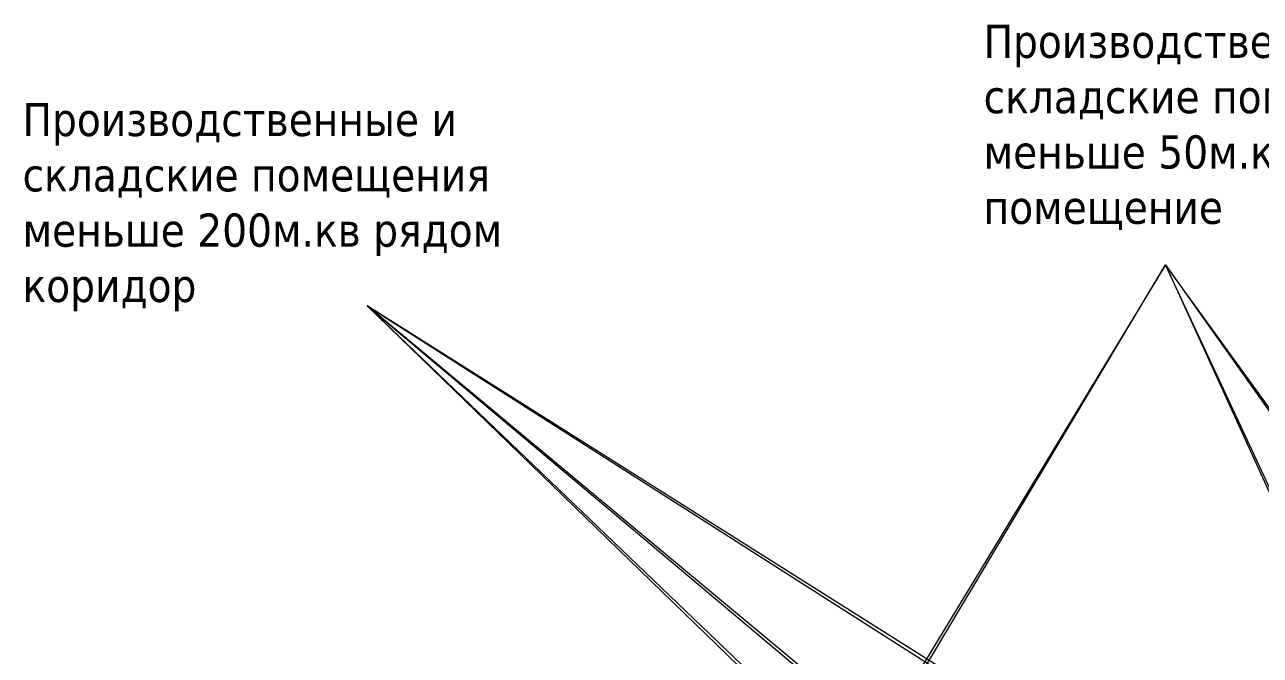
# Model space of a CAD drawing. Header units: millimetres. Extents: x -500089 to 1469082, y -290736 to 166440.
# Drawn here: x 1156357 to 1245671, y 12823 to 58431 of the extents above; entities that cross this region are included whole.
import ezdxf

# ---------------------------------------------------------------- set-up
doc = ezdxf.new("R2010")
doc.units = ezdxf.units.MM
doc.layers.add('экспертиза ДУ пояснения', color=6, linetype='Continuous', lineweight=0)
doc.styles.add('ЭКСПЕРТИЗА', font='tahoma.ttf')

msp = doc.modelspace()

# ---------------------------------------------------------------- linework, layer by layer
at = {"layer": 'экспертиза ДУ пояснения', "elevation": 0}
for points in [[(1238825.439, 41070.052), (1183808.46, -49698.833)], [(1184682.285, -49596.765), (1238825.439, 41070.052)], [(1238825.439, 41070.052), (1279353.184, -47821.368)], [(1280227.01, -47719.3), (1238825.439, 41070.052)], [(1238825.439, 41070.052), (1279822.106, -16803.233)], [(1280695.932, -16701.165), (1238825.439, 41070.052)], [(1181121.762, 38102.252), (1278067.643, -43479.212)], [(1278941.469, -43377.144), (1181121.762, 38102.252)], [(1181121.762, 38102.252), (1264778.06, -43044.918)], [(1265651.886, -42942.85), (1181121.762, 38102.252)], [(1181121.762, 38102.252), (1276578.876, -22832.655)], [(1277452.701, -22730.588), (1181121.762, 38102.252)]]:
    msp.add_lwpolyline(points, dxfattribs=at)

# ---------------------------------------------------------------- texts
at = {"layer": 'экспертиза ДУ пояснения', "color": 30, "lineweight": 0, "char_height": 2400, "width": 39638.08974, "attachment_point": 1, "style": 'ЭКСПЕРТИЗА'}
for s, insert in [('\\A1;{\\C2;Производственные и складские помещения\\A0;\\C30;\\Pменьше 50м.кв рядом помещение }', (1225670.209, 58430.77, 0)), ('\\A1;{\\C2;Производственные и складские помещения\\A0;\\C30;\\Pменьше 200м.кв рядом коридор }', (1156200.357, 52777.727, 0))]:
    msp.add_mtext(s, dxfattribs=dict(at, insert=insert))

doc.saveas('drawing.dxf')
